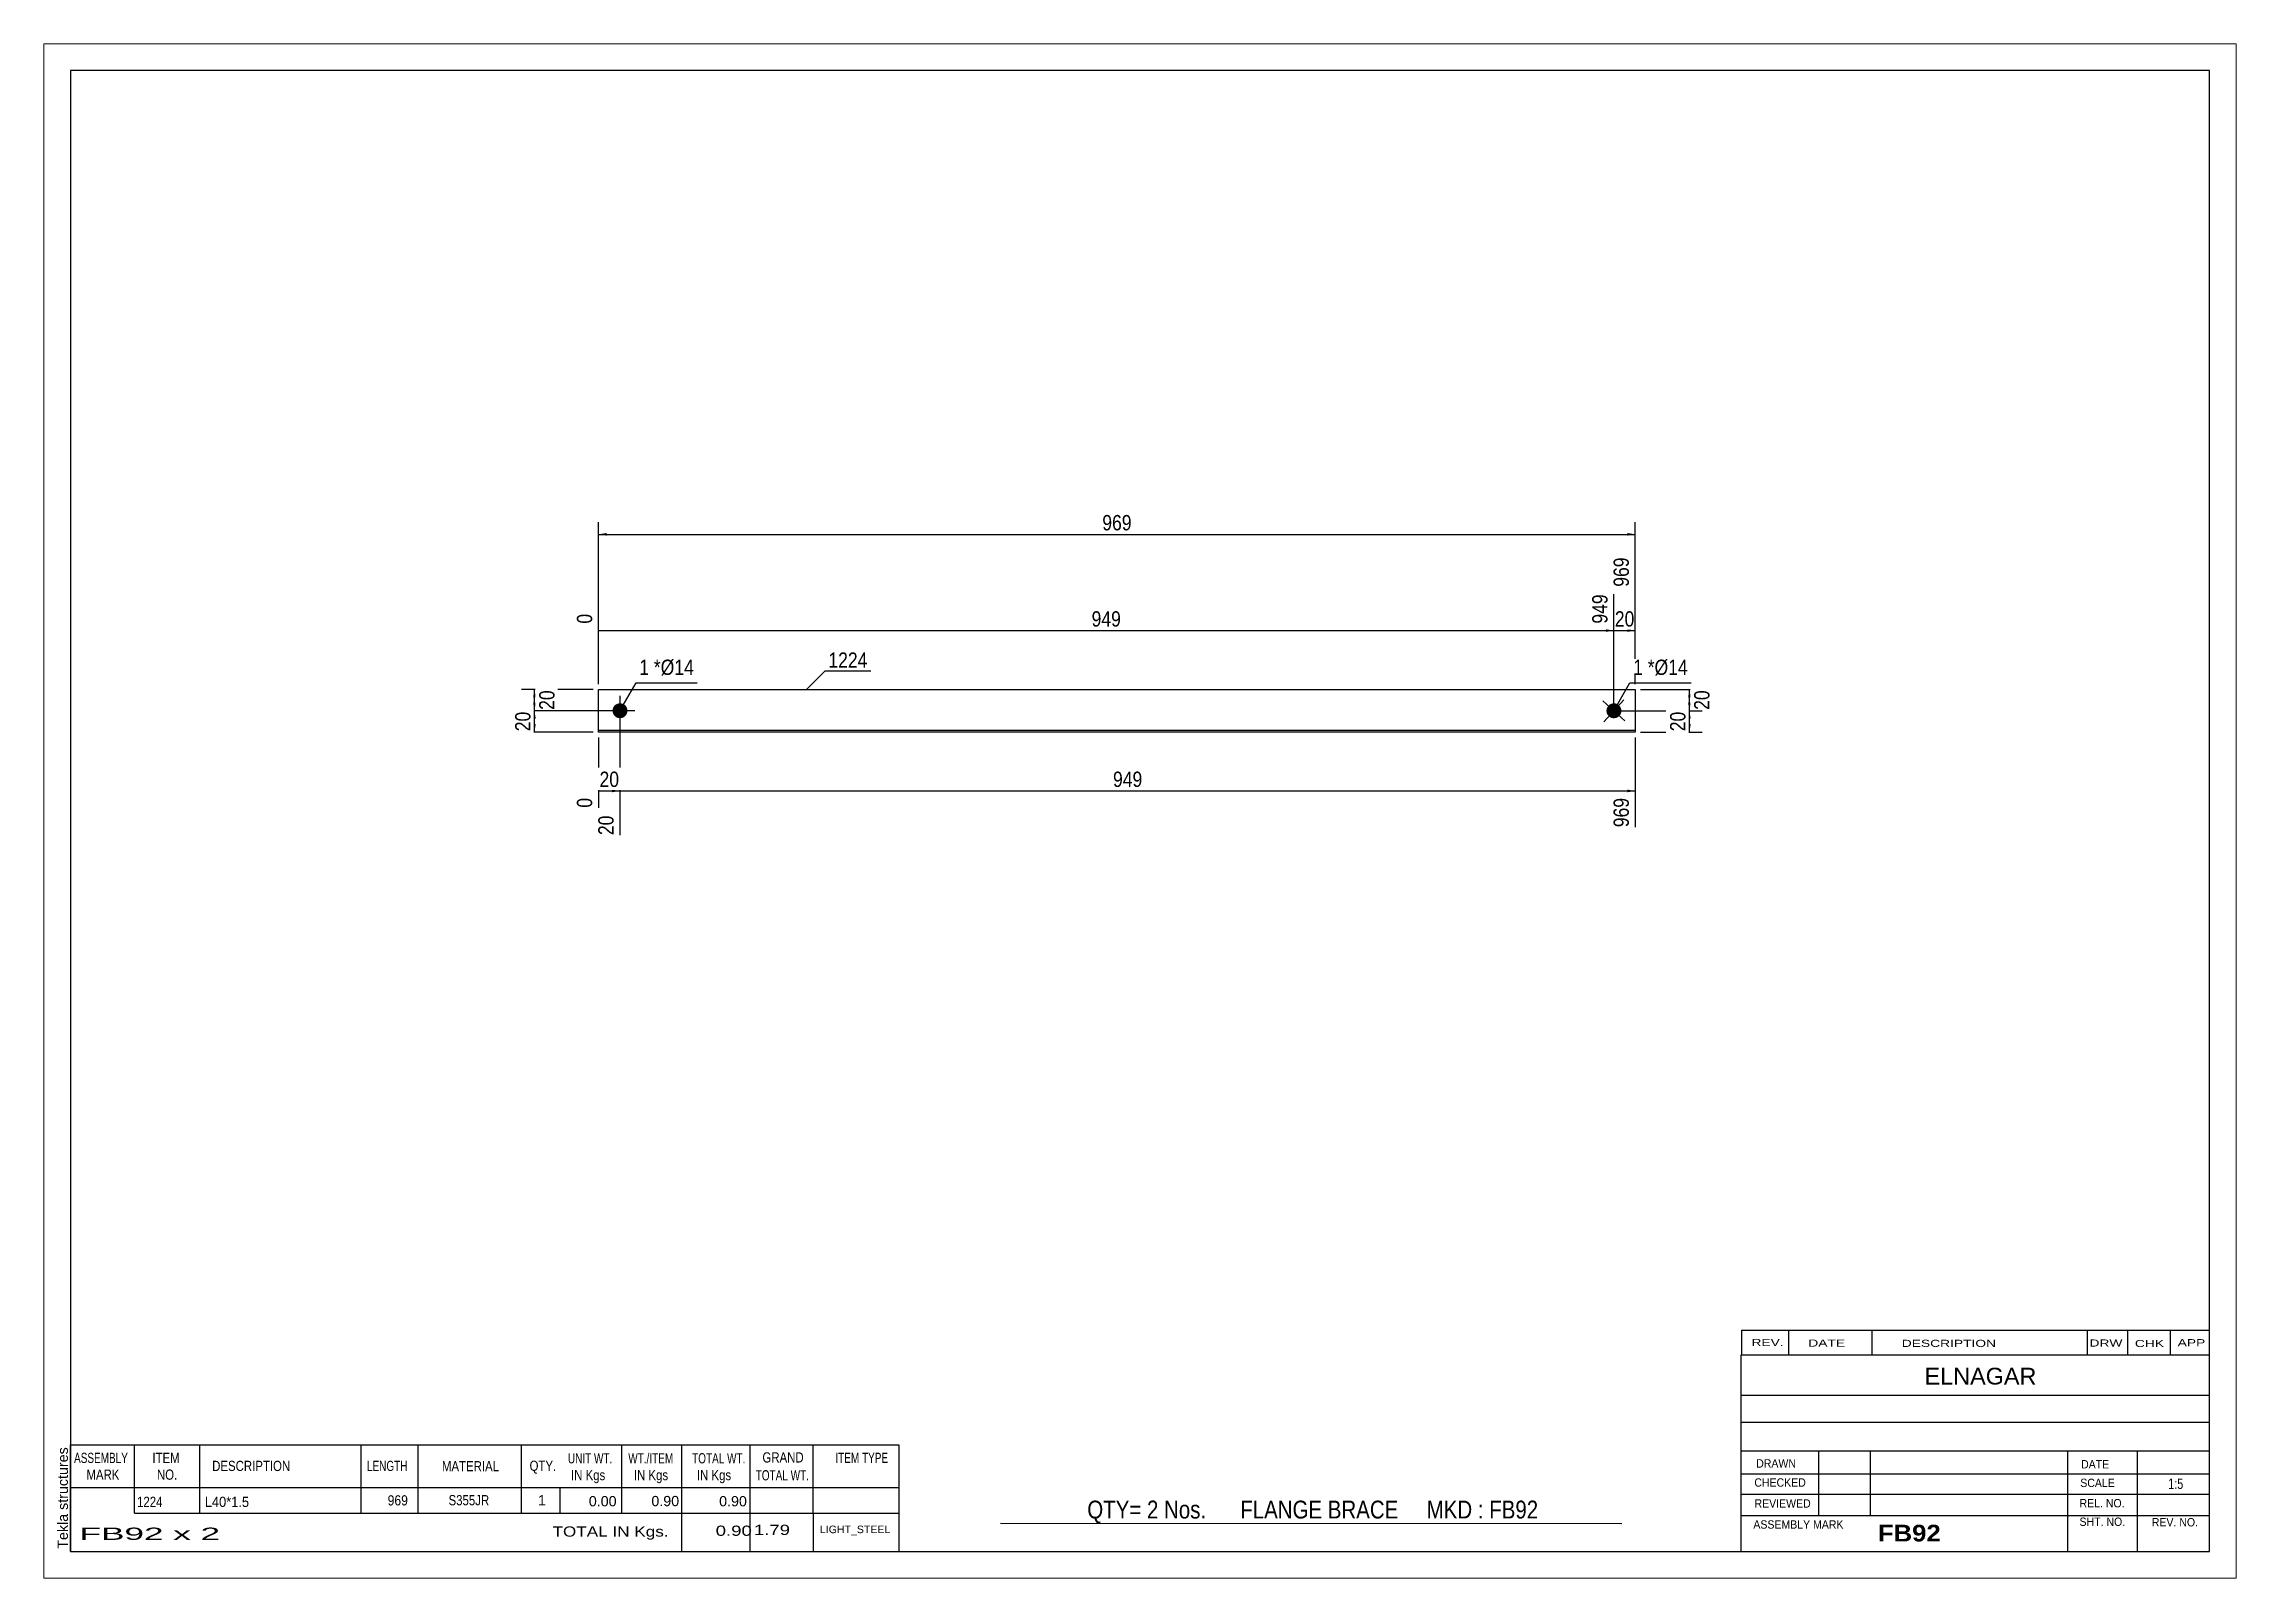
# Paper-space layout 'Layout1' of a CAD drawing. Header units: millimetres. Extents: x 0 to 410, y 0 to 287.
# The model-space entities are those that its viewports show. They can reach past a viewport. Long polylines and large blocks are cut down to what shows.
import ezdxf

# ---------------------------------------------------------------- set-up
doc = ezdxf.new("R2010")
doc.units = ezdxf.units.MM
doc.layers.add('Viewport layer', color=7, linetype='Continuous', plot=False)
doc.styles.add('Arial', font='ARIAL.TTF', dxfattribs={"height": 0.2})
doc.styles.add('Arial Bold', font='ARIALBD.TTF', dxfattribs={"height": 0.2})
doc.styles.add('Arial Narrow', font='ARIALN.TTF', dxfattribs={"height": 0.2})

# ---------------------------------------------------------------- blocks, each defined once
blk = doc.blocks.new('Unknown-627374043-1474')
at = {"color": 5, "linetype": 'Continuous'}
for p, q in [((301.25, 119.75), (-98.75, 119.75)), ((-98.75, 119.75), (-98.75, -157.25)), ((301.25, -157.25), (301.25, 119.75)), ((-98.75, -157.25), (301.25, -157.25))]:
    blk.add_line(p, q, dxfattribs=at)
at = {"color": 174, "linetype": 'Continuous', "style": 'Arial'}
blk.add_text('Tekla structures', height=1.9102, rotation=90, dxfattribs=at).set_placement((-99.25, -156.75))
blk = doc.blocks.new('Part-627374043-1227 - 1212')
at = {"color": 2, "linetype": 'Continuous'}
for p, q in [((0, -4), (0, 4)), ((0, 4), (193.88, 4)), ((193.88, 4), (193.88, -4)), ((193.88, -3.7), (0, -3.7)), ((193.88, -4), (0, -4))]:
    blk.add_line(p, q, dxfattribs=at)
blk = doc.blocks.new('Bolt-627374043-1228 - 1212')
at = {"linetype": 'Continuous'}
blk.add_hatch(color=3, dxfattribs=at).paths.add_polyline_path([(188.94, -1.04, -1), (190.82, 1.04, -1)])
at = {"color": 3, "linetype": 'Continuous'}
for p, q in [((191.95, -1.88), (187.81, 1.88)), ((191.76, 2.07), (187.99, -2.07))]:
    blk.add_line(p, q, dxfattribs=at)
blk = doc.blocks.new('Bolt-627374043-1229 - 1212')
at = {"linetype": 'Continuous'}
blk.add_hatch(color=3, dxfattribs=at).paths.add_polyline_path([(4, -1.4, -1), (4, 1.4, -1)])
at = {"color": 3, "linetype": 'Continuous'}
for p, q in [((4, 2.8), (4, -2.8)), ((6.8, 0), (1.2, 0))]:
    blk.add_line(p, q, dxfattribs=at)
blk = doc.blocks.new('StraightDimension-627374043-1235 - 1212')
at = {"linetype": 'Continuous'}
blk.add_hatch(color=7, dxfattribs=at).paths.add_polyline_path([(192.38, 15.25), (193.88, 15), (192.38, 14.75)])
at = {"color": 7, "linetype": 'Continuous'}
for p, q in [((193.88, 5), (193.88, 28.68)), ((189.88, 1), (189.88, 21.78)), ((189.88, 15), (193.88, 15))]:
    blk.add_line(p, q, dxfattribs=at)
at = {"color": 0, "linetype": 'Continuous'}
blk.add_wipeout([(193.28, 29.28), (189.08, 29.28), (189.08, 22.6), (193.28, 22.6)], dxfattribs=at)
at = {"color": 0}
blk.add_wipeout([(194.31, 15.15), (194.31, 19.35), (189.45, 19.35), (189.45, 15.15)], dxfattribs=at)
at = {"color": 3, "linetype": 'Continuous', "style": 'Arial Narrow'}
blk.add_text('969', height=2.863, rotation=90.0002, dxfattribs=at).set_placement((192.68, 23.2))
at = {"color": 3, "style": 'Arial Narrow'}
blk.add_text('20', height=2.863, dxfattribs=at).set_placement((190.05, 15.75))
blk = doc.blocks.new('StraightDimension-627374043-1236 - 1212')
at = {"linetype": 'Continuous'}
blk.add_hatch(color=7, dxfattribs=at).paths.add_polyline_path([(188.38, 15.25), (189.88, 15), (188.38, 14.75)])
at = {"color": 7, "linetype": 'Continuous'}
for p, q in [((189.88, 1), (189.88, 21.78)), ((0, 5), (0, 18.13)), ((0, 15), (189.88, 15))]:
    blk.add_line(p, q, dxfattribs=at)
at = {"color": 0, "linetype": 'Continuous'}
for points in [[(189.28, 22.38), (185.08, 22.38), (185.08, 15.7), (189.28, 15.7)], [(-0.6, 18.73), (-4.8, 18.73), (-4.8, 15.7), (-0.6, 15.7)]]:
    blk.add_wipeout(points, dxfattribs=at)
at = {"color": 0}
blk.add_wipeout([(98.28, 15.15), (98.28, 19.35), (91.6, 19.35), (91.6, 15.15)], dxfattribs=at)
at = {"color": 3, "linetype": 'Continuous', "style": 'Arial Narrow'}
for s, height, p in [('949', 2.863, (188.68, 16.3)), ('0', 2.86, (-1.2, 16.3))]:
    blk.add_text(s, height=height, rotation=90.0002, dxfattribs=at).set_placement(p)
at = {"color": 3, "style": 'Arial Narrow'}
blk.add_text('949', height=2.863, dxfattribs=at).set_placement((92.2, 15.75))
blk = doc.blocks.new('StraightDimension-627374043-1244 - 1212')
at = {"linetype": 'Continuous'}
blk.add_hatch(color=7, dxfattribs=at).paths.add_polyline_path([(192.38, -14.75), (193.88, -15), (192.38, -15.25)])
at = {"color": 7, "linetype": 'Continuous'}
for p, q in [((4, -1), (4, -23.26)), ((193.88, -5), (193.88, -21.78)), ((4, -15), (193.88, -15))]:
    blk.add_line(p, q, dxfattribs=at)
at = {"color": 0}
blk.add_wipeout([(102.28, -14.85), (102.28, -10.65), (95.6, -10.65), (95.6, -14.85)], dxfattribs=at)
at = {"color": 0, "linetype": 'Continuous'}
blk.add_wipeout([(193.28, -15.7), (189.08, -15.7), (189.08, -22.38), (193.28, -22.38)], dxfattribs=at)
at = {"color": 3, "style": 'Arial Narrow'}
blk.add_text('949', height=2.863, dxfattribs=at).set_placement((96.2, -14.25))
at = {"color": 3, "linetype": 'Continuous', "style": 'Arial Narrow'}
blk.add_text('969', height=2.863, rotation=90.0002, dxfattribs=at).set_placement((192.68, -21.78))
blk = doc.blocks.new('StraightDimension-627374043-1245 - 1212')
at = {"linetype": 'Continuous'}
blk.add_hatch(color=7, dxfattribs=at).paths.add_polyline_path([(2.5, -14.75), (4, -15), (2.5, -15.25)])
at = {"color": 7, "linetype": 'Continuous'}
for p, q in [((4, -1), (4, -23.26)), ((0, -5), (0, -18.13)), ((0, -15), (4, -15))]:
    blk.add_line(p, q, dxfattribs=at)
at = {"color": 0}
blk.add_wipeout([(4.43, -14.85), (4.43, -10.65), (-0.43, -10.65), (-0.43, -14.85)], dxfattribs=at)
at = {"color": 0, "linetype": 'Continuous'}
blk.add_wipeout([(3.4, -19), (-0.8, -19), (-0.8, -23.86), (3.4, -23.86)], dxfattribs=at)
blk.add_wipeout([(-0.6, -15.7), (-4.8, -15.7), (-4.8, -18.73), (-0.6, -18.73)], dxfattribs=at)
at = {"color": 3, "style": 'Arial Narrow'}
blk.add_text('20', height=2.863, dxfattribs=at).set_placement((0.17, -14.25))
at = {"color": 3, "linetype": 'Continuous', "style": 'Arial Narrow'}
for s, height, p in [('0', 2.86, (-1.2, -18.13)), ('20', 2.863, (2.8, -23.26))]:
    blk.add_text(s, height=height, rotation=90.0002, dxfattribs=at).set_placement(p)
blk = doc.blocks.new('StraightDimension-627374043-1254 - 1212')
at = {"linetype": 'Continuous'}
for points in [[(1.5, 32.75), (0, 33), (1.5, 33.25)], [(192.38, 33.25), (193.88, 33), (192.38, 32.75)]]:
    blk.add_hatch(color=7, dxfattribs=at).paths.add_polyline_path(points)
at = {"color": 7, "linetype": 'Continuous'}
for p, q in [((0, 5), (0, 35.25)), ((0, 33), (193.88, 33)), ((193.88, 5), (193.88, 35.25))]:
    blk.add_line(p, q, dxfattribs=at)
at = {"color": 0}
blk.add_wipeout([(100.28, 33.15), (100.28, 37.35), (93.6, 37.35), (93.6, 33.15)], dxfattribs=at)
at = {"color": 3, "style": 'Arial Narrow'}
blk.add_text('969', height=2.863, dxfattribs=at).set_placement((94.2, 33.75))
blk = doc.blocks.new('StraightDimension-627374043-1258 - 1212')
at = {"linetype": 'Continuous'}
for points in [[(-12.25, 2.5), (-12, 4), (-11.75, 2.5)], [(-11.75, 1.5), (-12, 0), (-12.25, 1.5)]]:
    blk.add_hatch(color=7, dxfattribs=at).paths.add_polyline_path(points)
at = {"color": 7, "linetype": 'Continuous'}
for p, q in [((-1, 4), (-14.4, 4)), ((-12, 0), (-12, 4)), ((3, 0), (-14.4, 0))]:
    blk.add_line(p, q, dxfattribs=at)
at = {"color": 0}
blk.add_wipeout([(-7.65, 4.43), (-11.85, 4.43), (-11.85, -0.43), (-7.65, -0.43)], dxfattribs=at)
at = {"color": 3, "style": 'Arial Narrow'}
blk.add_text('20', height=2.863, rotation=90.0002, dxfattribs=at).set_placement((-8.25, 0.17))
blk = doc.blocks.new('StraightDimension-627374043-1259 - 1212')
at = {"linetype": 'Continuous'}
for points in [[(-12.25, -1.5), (-12, 0), (-11.75, -1.5)], [(-11.75, -2.5), (-12, -4), (-12.25, -2.5)]]:
    blk.add_hatch(color=7, dxfattribs=at).paths.add_polyline_path(points)
at = {"color": 7, "linetype": 'Continuous'}
for p, q in [((3, 0), (-14.25, 0)), ((-1, -4), (-14.25, -4)), ((-12, -4), (-12, 0))]:
    blk.add_line(p, q, dxfattribs=at)
at = {"color": 0}
blk.add_wipeout([(-12.15, 0.43), (-16.35, 0.43), (-16.35, -4.43), (-12.15, -4.43)], dxfattribs=at)
at = {"color": 3, "style": 'Arial Narrow'}
blk.add_text('20', height=2.863, rotation=90.0002, dxfattribs=at).set_placement((-12.75, -3.83))
blk = doc.blocks.new('StraightDimension-627374043-1268 - 1212')
at = {"linetype": 'Continuous'}
for points in [[(203.75, 2.5), (204, 4), (204.25, 2.5)], [(204.25, 1.5), (204, 0), (203.75, 1.5)]]:
    blk.add_hatch(color=7, dxfattribs=at).paths.add_polyline_path(points)
at = {"color": 7, "linetype": 'Continuous'}
for p, q in [((190.88, 0), (206.25, 0)), ((194.88, 4), (206.25, 4)), ((204, 0), (204, 4))]:
    blk.add_line(p, q, dxfattribs=at)
at = {"color": 0}
blk.add_wipeout([(208.35, 4.43), (204.15, 4.43), (204.15, -0.43), (208.35, -0.43)], dxfattribs=at)
at = {"color": 3, "style": 'Arial Narrow'}
blk.add_text('20', height=2.863, rotation=90.0002, dxfattribs=at).set_placement((207.75, 0.17))
blk = doc.blocks.new('StraightDimension-627374043-1269 - 1212')
at = {"linetype": 'Continuous'}
for points in [[(203.75, -1.5), (204, 0), (204.25, -1.5)], [(204.25, -2.5), (204, -4), (203.75, -2.5)]]:
    blk.add_hatch(color=7, dxfattribs=at).paths.add_polyline_path(points)
at = {"color": 7, "linetype": 'Continuous'}
for p, q in [((190.88, 0), (206.4, 0)), ((204, -4), (204, 0)), ((194.88, -4), (206.4, -4))]:
    blk.add_line(p, q, dxfattribs=at)
at = {"color": 0}
blk.add_wipeout([(203.85, 0.43), (199.65, 0.43), (199.65, -4.43), (203.85, -4.43)], dxfattribs=at)
at = {"color": 3, "style": 'Arial Narrow'}
blk.add_text('20', height=2.863, rotation=90.0002, dxfattribs=at).set_placement((203.25, -3.83))
blk = doc.blocks.new('CBS_CALLOFF-627374043-1498')
at = {"color": 7, "linetype": 'Continuous'}
blk.add_line((75.13, -151.98), (191.36, -152), dxfattribs=at)
at = {"color": 3, "linetype": 'Continuous', "style": 'Arial Narrow'}
blk.add_text('QTY= 2 Nos.      FLANGE BRACE     MKD : FB92', height=3.3405, dxfattribs=at).set_placement((91.39, -151.09))
blk = doc.blocks.new('CBS_BOM-627374043-1497')
at = {"color": 7, "linetype": 'Continuous'}
for p, q in [((-98.78, -145.28), (-98.78, -137.28)), ((-98.78, -137.28), (56.14, -137.28)), ((-86.78, -145.28), (-86.78, -137.28)), ((-74.59, -145.28), (-74.59, -137.28)), ((-44.43, -145.28), (-44.43, -137.28)), ((-33.75, -145.28), (-33.75, -137.28)), ((-14.43, -145.28), (-14.43, -137.28)), ((4.37, -145.28), (4.37, -137.28)), ((15.58, -145.28), (15.58, -137.28)), ((28.37, -145.28), (28.37, -137.28)), ((40.12, -145.28), (40.12, -137.28)), ((56.14, -137.29), (56.14, -145.27)), ((-98.78, -145.28), (56.14, -145.28)), ((-98.78, -150.08), (-98.78, -145.28)), ((-86.78, -150.08), (-86.78, -145.28)), ((-74.59, -150.08), (-74.59, -145.28)), ((-44.43, -150.08), (-44.43, -145.28)), ((-33.75, -150.08), (-33.75, -145.28)), ((-14.43, -150.08), (-14.43, -145.28)), ((-7.17, -150.08), (-7.17, -145.28)), ((4.37, -150.08), (4.37, -145.28)), ((15.58, -150.08), (15.58, -145.28)), ((28.37, -150.08), (28.37, -145.28)), ((40.14, -150.08), (40.14, -145.28)), ((56.14, -145.28), (56.14, -150.08)), ((-98.78, -157.28), (-98.78, -150.1)), ((-86.78, -150.08), (56.14, -150.08)), ((15.58, -157.28), (15.58, -150.1)), ((28.37, -157.28), (28.37, -150.1)), ((40.18, -157.28), (40.18, -150.1)), ((56.14, -150.08), (56.14, -157.28)), ((-98.78, -157.28), (56.14, -157.28))]:
    blk.add_line(p, q, dxfattribs=at)
at = {"color": 3, "linetype": 'Continuous', "style": 'Arial'}
for s, height, width, p in [('ASSEMBLY', 1.91, 0.7, (-98.1, -140.71)), ('ITEM', 1.91, 0.8, (-83.45, -140.71)), ('UNIT WT.', 1.91, 0.7, (-5.74, -140.78)), ('WT./ITEM', 1.91, 0.7, (5.55, -140.78)), ('TOTAL WT.', 1.91, 0.7, (17.49, -140.78)), ('GRAND', 1.91, 0.8, (30.64, -140.62)), ('ITEM TYPE', 1.91, 0.7, (44.28, -140.7)), ('MARK', 1.91, 0.8, (-95.78, -143.84)), ('NO.', 1.91, 0.8, (-82.6, -143.84)), ('DESCRIPTION', 1.9102, 0.8, (-72.27, -142.21)), ('LENGTH', 1.91, 0.7, (-43.32, -142.21)), ('MATERIAL', 1.91, 0.8, (-29.3, -142.26)), ('QTY.', 1.91, 0.8, (-12.91, -142.18)), ('IN Kgs', 1.91, 0.8, (-5.16, -143.92)), ('IN Kgs', 1.91, 0.8, (6.59, -143.92)), ('IN Kgs', 1.91, 0.8, (18.38, -143.92)), ('TOTAL WT.', 1.91, 0.7, (29.38, -143.96))]:
    blk.add_text(s, height=height, dxfattribs=dict(at, width=width)).set_placement(p)
at = {"color": 7, "linetype": 'Continuous', "style": 'Arial'}
for s, width, p in [('1224', 0.8, (-86.32, -148.93)), ('L40*1.5', 0.9, (-73.65, -148.93)), ('969', 0.85, (-39.45, -148.65)), ('S355JR', 0.8, (-28.06, -148.62))]:
    blk.add_text(s, height=1.91, dxfattribs=dict(at, width=width)).set_placement(p)
for s, p in [('1', (-11.34, -148.62)), ('0.00', (-1.83, -148.81)), ('0.90', (9.87, -148.78)), ('0.90', (22.54, -148.81))]:
    blk.add_text(s, height=1.91, dxfattribs=at).set_placement(p)
at = {"color": 6, "linetype": 'Continuous', "style": 'Arial'}
for s, height, width, p in [('FB92 x 2', 2.292, 2.05, (-97.06, -155.09)), ('TOTAL IN Kgs.', 1.9102, 1.2, (-8.62, -154.48)), ('0.90', 1.91, 1.3, (21.9, -154.33)), ('1.79', 1.91, 1.3, (29.04, -154.17))]:
    blk.add_text(s, height=height, dxfattribs=dict(at, width=width)).set_placement(p)
blk.add_text('LIGHT_STEEL', height=1.4135, dxfattribs=at).set_placement((41.39, -153.83))
blk = doc.blocks.new('CBS_NAME_BLOG-627374043-1499')
at = {"color": 7, "linetype": 'Continuous'}
for p, q in [((213.66, -120.5), (301.18, -120.5)), ((213.66, -157.21), (213.66, -120.5)), ((213.66, -128.04), (301.18, -128.04)), ((213.73, -133.09), (301.25, -133.09)), ((213.66, -138.46), (301.18, -138.46)), ((228.18, -150.57), (228.18, -138.47)), ((237.87, -150.54), (237.87, -138.47)), ((274.78, -157.21), (274.78, -138.48)), ((287.83, -157.21), (287.83, -138.47)), ((213.67, -142.76), (301.25, -142.74)), ((213.66, -146.51), (301.18, -146.51)), ((213.66, -150.55), (301.18, -150.55)), ((213.66, -157.25), (301.25, -157.25))]:
    blk.add_line(p, q, dxfattribs=at)
at = {"color": 3, "linetype": 'Continuous', "style": 'Arial'}
blk.add_text('ELNAGAR', height=3.133, dxfattribs=at).set_placement((247.98, -126.03))
at = {"color": 3, "linetype": 'Continuous'}
for s, height, style, width, p in [('DRAWN', 1.566, 'Arial', 0.9, (216.49, -141.57)), ('DATE', 1.566, 'Arial', 0.9, (277.25, -141.73)), ('CHECKED', 1.566, 'Arial', 0.9, (216.14, -145.14)), ('REVIEWED', 1.566, 'Arial', 0.9, (216.18, -149.06)), ('REL. NO.', 1.566, 'Arial', 0.9, (276.96, -149.01)), ('SCALE', 1.566, 'Arial', 0.9, (277.1, -145.21)), ('1:5', 1.957, 'Arial Narrow', 0.9, (293.55, -145.57)), ('ASSEMBLY MARK', 1.5663, 'Arial', 0.9, (215.96, -152.99)), ('SHT. NO.', 1.566, 'Arial', 0.9, (276.96, -152.48)), ('REV. NO.', 1.566, 'Arial', 0.9, (290.48, -152.57)), ('FB92', 3.131, 'Arial Bold', 1.1, (239.24, -155.39))]:
    blk.add_text(s, height=height, dxfattribs=dict(at, style=style, width=width)).set_placement(p)
blk = doc.blocks.new('CBS_REVISION-627374043-1500')
at = {"color": 7, "linetype": 'Continuous'}
for p, q in [((213.74, -115.87), (301.24, -115.87)), ((213.74, -115.87), (213.74, -120.5)), ((222.54, -115.87), (222.54, -120.5)), ((238.13, -115.87), (238.13, -120.44)), ((278.39, -115.87), (278.39, -120.5)), ((285.93, -115.87), (285.93, -120.5)), ((293.88, -115.87), (293.88, -120.5)), ((213.74, -120.5), (301.24, -120.5))]:
    blk.add_line(p, q, dxfattribs=at)
at = {"color": 7, "style": 'Arial Narrow', "width": 1.7}
for s, height, p in [('REV.', 1.326, (215.6, -118.82)), ('DATE', 1.326, (226.23, -118.94)), ('DESCRIPTION', 1.3257, (243.71, -118.99)), ('DRW', 1.326, (278.82, -118.93)), ('CHK', 1.326, (287.31, -119.02)), ('APP', 1.326, (295.31, -118.87))]:
    blk.add_text(s, height=height, dxfattribs=at).set_placement(p)
blk = doc.blocks.new('Mark-627374043-1279 - 1212')
at = {"color": 0}
blk.add_wipeout([(9.43, 6.7), (9.43, 9.7), (7.6, 9.7), (7.6, 6.7)], dxfattribs=at)
blk.add_wipeout([(9.43, 6.7), (9.43, 9.7), (7.6, 9.7), (7.6, 6.7)], dxfattribs=at)
at = {"color": 7, "linetype": 'Continuous'}
blk.add_line((4, 0), (7, 5.2), dxfattribs=at)
at = {"color": 0}
blk.add_wipeout([(11.61, 6.7), (11.61, 9.7), (10.33, 9.7), (10.33, 6.7)], dxfattribs=at)
blk.add_wipeout([(11.61, 6.7), (11.61, 9.7), (10.33, 9.7), (10.33, 6.7)], dxfattribs=at)
at = {"color": 3, "style": 'Arial Narrow'}
blk.add_text('1', height=2.86, dxfattribs=at).set_placement((7.6, 6.7))
at = {"color": 0}
blk.add_wipeout([(17.82, 6.7), (17.82, 9.7), (11.61, 9.7), (11.61, 6.7)], dxfattribs=at)
blk.add_wipeout([(17.82, 6.7), (17.82, 9.7), (11.61, 9.7), (11.61, 6.7)], dxfattribs=at)
at = {"color": 7, "linetype": 'Continuous'}
blk.add_line((7, 5.2), (18.42, 5.2), dxfattribs=at)
at = {"color": 3, "style": 'Arial Narrow'}
for s, height, p in [('*', 2.86, (10.33, 6.7)), ('Ø14', 2.863, (11.61, 6.7))]:
    blk.add_text(s, height=height, dxfattribs=at).set_placement(p)
blk = doc.blocks.new('Mark-627374043-1275 - 1212')
at = {"color": 0}
blk.add_wipeout([(50.28, 8.04), (50.28, 11.04), (42.97, 11.04), (42.97, 8.04)], dxfattribs=at)
blk.add_wipeout([(50.28, 8.04), (50.28, 11.04), (42.97, 11.04), (42.97, 8.04)], dxfattribs=at)
at = {"color": 7, "linetype": 'Continuous'}
for p, q in [((38.83, 3.9), (42.37, 7.44)), ((42.37, 7.44), (50.88, 7.44))]:
    blk.add_line(p, q, dxfattribs=at)
at = {"color": 3, "style": 'Arial Narrow'}
blk.add_text('1224', height=2.863, dxfattribs=at).set_placement((42.97, 8.04))
blk = doc.blocks.new('Mark-627374043-1278 - 1212')
at = {"color": 0}
blk.add_wipeout([(195.31, 6.7), (195.31, 9.7), (193.48, 9.7), (193.48, 6.7)], dxfattribs=at)
blk.add_wipeout([(195.31, 6.7), (195.31, 9.7), (193.48, 9.7), (193.48, 6.7)], dxfattribs=at)
at = {"color": 7, "linetype": 'Continuous'}
blk.add_line((189.88, 0), (192.88, 5.2), dxfattribs=at)
at = {"color": 0}
blk.add_wipeout([(197.48, 6.7), (197.48, 9.7), (196.21, 9.7), (196.21, 6.7)], dxfattribs=at)
blk.add_wipeout([(197.48, 6.7), (197.48, 9.7), (196.21, 9.7), (196.21, 6.7)], dxfattribs=at)
at = {"color": 3, "style": 'Arial Narrow'}
blk.add_text('1', height=2.86, dxfattribs=at).set_placement((193.48, 6.7))
at = {"color": 0}
blk.add_wipeout([(203.7, 6.7), (203.7, 9.7), (197.48, 9.7), (197.48, 6.7)], dxfattribs=at)
blk.add_wipeout([(203.7, 6.7), (203.7, 9.7), (197.48, 9.7), (197.48, 6.7)], dxfattribs=at)
at = {"color": 7, "linetype": 'Continuous'}
blk.add_line((192.88, 5.2), (204.3, 5.2), dxfattribs=at)
at = {"color": 3, "style": 'Arial Narrow'}
for s, height, p in [('*', 2.86, (196.21, 6.7)), ('Ø14', 2.863, (197.48, 6.7))]:
    blk.add_text(s, height=height, dxfattribs=at).set_placement(p)

msp = doc.modelspace()

# ---------------------------------------------------------------- block references
for name in ['Unknown-627374043-1474', 'Part-627374043-1227 - 1212', 'Bolt-627374043-1229 - 1212', 'Bolt-627374043-1228 - 1212', 'CBS_REVISION-627374043-1500', 'CBS_NAME_BLOG-627374043-1499', 'CBS_BOM-627374043-1497', 'CBS_CALLOFF-627374043-1498']:
    msp.add_blockref(name, (0, 0))

# ---------------------------------------------------------------- next in the draw order: block references
msp.add_blockref('StraightDimension-627374043-1235 - 1212', (0, 0))

# ---------------------------------------------------------------- next in the draw order: block references
msp.add_blockref('StraightDimension-627374043-1236 - 1212', (0, 0))

# ---------------------------------------------------------------- next in the draw order: block references
for name in ['StraightDimension-627374043-1254 - 1212', 'StraightDimension-627374043-1244 - 1212']:
    msp.add_blockref(name, (0, 0))

# ---------------------------------------------------------------- next in the draw order: block references
for name in ['Mark-627374043-1275 - 1212', 'StraightDimension-627374043-1268 - 1212', 'StraightDimension-627374043-1245 - 1212']:
    msp.add_blockref(name, (0, 0))

# ---------------------------------------------------------------- next in the draw order: block references
for name in ['StraightDimension-627374043-1258 - 1212', 'StraightDimension-627374043-1269 - 1212']:
    msp.add_blockref(name, (0, 0))

# ---------------------------------------------------------------- next in the draw order: block references
for name in ['Mark-627374043-1278 - 1212', 'StraightDimension-627374043-1259 - 1212']:
    msp.add_blockref(name, (0, 0))

# ---------------------------------------------------------------- next in the draw order: block references
msp.add_blockref('Mark-627374043-1279 - 1212', (0, 0))

psp = doc.layouts.get("Layout1")

# ---------------------------------------------------------------- viewports
at = {"layer": 'Viewport layer', "view_target_point": (101.25, -18.75)}
psp.add_viewport(center=(205, 143.5), size=(410, 287), view_center_point=(0, 0), view_height=287, dxfattribs=at)

doc.saveas('drawing.dxf')
